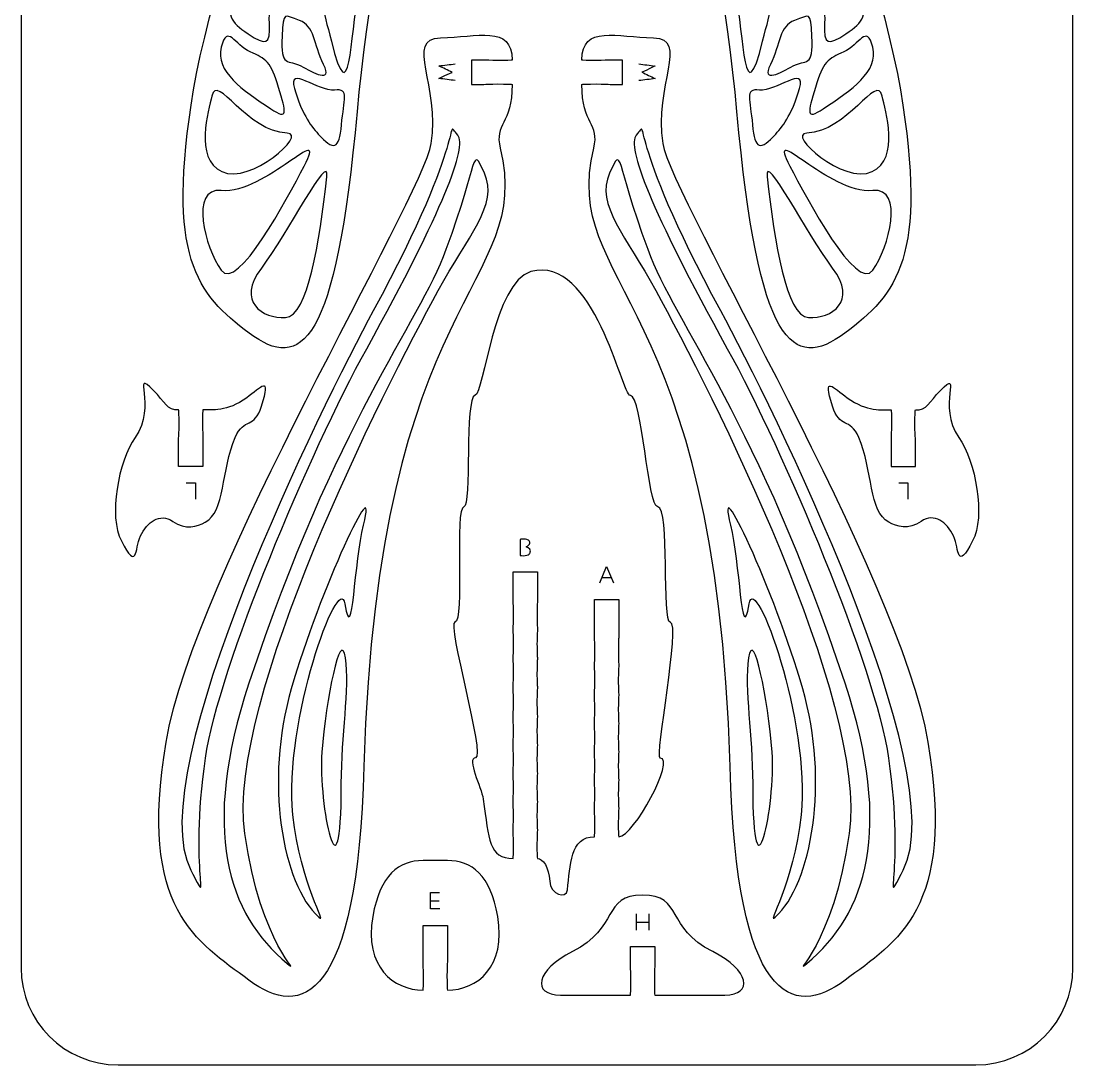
# Model space of a CAD drawing. Extents: x 5 to 405, y 10 to 230.
# Drawn here: x 275 to 405, y 10 to 139 of the extents above; entities that cross this region are included whole.
import ezdxf

# ---------------------------------------------------------------- set-up
doc = ezdxf.new("R2010")
doc.units = 0
doc.header["$MEASUREMENT"] = 0
doc.layers.add('DEFAULT', color=18, linetype='CONTINUOUS')

msp = doc.modelspace()

# ---------------------------------------------------------------- linework, layer by layer
at = {"layer": 'DEFAULT', "color": 18}
for points in [[(295.41, 81.93), (296.54, 81.93), (296.54, 79.91)], [(383.47, 81.93), (384.59, 81.93), (384.59, 79.91)], [(346.52, 69.56), (347.36, 71.58), (348.21, 69.56)], [(347.94, 70.2), (346.78, 70.2)], [(326.75, 29.28), (325.62, 29.28), (325.62, 31.3), (326.71, 31.3)], [(326.66, 30.23), (325.62, 30.23)], [(351.06, 26.67), (351.06, 28.69)], [(352.57, 28.69), (352.57, 26.67)], [(352.57, 27.62), (351.06, 27.62)]]:
    msp.add_lwpolyline(points, dxfattribs=at)
at = {"layer": 'DEFAULT', "color": 1}
for points, knots in [([(393, 10), (357.67, 10), (322.33, 10), (287, 10), (280.37, 10), (275, 15.37), (275, 22), (275, 87.33), (275, 152.67), (275, 218), (275, 224.63), (280.37, 230), (287, 230), (322.33, 230), (357.67, 230), (393, 230), (399.63, 230), (405, 224.63), (405, 218), (405, 152.67), (405, 87.33), (405, 22), (405, 15.37), (399.63, 10), (393, 10)], [0, 0, 0, 0, 300.472, 300.472, 300.472, 301.472, 301.472, 301.472, 857.062, 857.062, 857.062, 858.062, 858.062, 858.062, 1158.534, 1158.534, 1158.534, 1159.534, 1159.534, 1159.534, 1715.124, 1715.124, 1715.124, 1716.124, 1716.124, 1716.124, 1716.124]), ([(330.98, 216.39), (329.82, 216.39), (328.65, 216.39), (327.48, 216.39), (327.48, 217.39), (327.48, 218.39), (327.48, 219.39), (328.65, 219.39), (329.82, 219.39), (330.98, 219.39), (331.26, 219.39), (331.77, 219.34), (332.73, 219.34), (333.7, 219.34), (334.48, 219.36), (334.48, 219.39), (334.48, 223.8), (330.07, 222.06), (325.64, 222.15), (318.6, 222.28), (324.67, 218.4), (320.69, 205.57), (319.09, 200.43), (299.8, 151.17), (296.33, 130.51), (292.86, 109.84), (296.74, 105.26), (303.19, 100.44), (309.64, 95.63), (313.91, 98.85), (316.53, 127.83), (318.8, 152.92), (327.86, 188.04), (329.18, 210.73), (329.36, 213.95), (334.48, 211.92), (334.48, 216.39), (334.48, 216.42), (333.7, 216.44), (332.73, 216.44), (331.77, 216.44), (331.26, 216.39), (330.98, 216.39)], [1, 1, 1, 1, 10.92, 10.92, 10.92, 19.42, 19.42, 19.42, 29.34, 29.34, 29.34, 30.34, 30.34, 30.34, 31.34, 31.34, 31.34, 32.34, 32.34, 32.34, 33.34, 33.34, 33.34, 34.34, 34.34, 34.34, 35.34, 35.34, 35.34, 36.34, 36.34, 36.34, 37.34, 37.34, 37.34, 38.34, 38.34, 38.34, 39.34, 39.34, 39.34, 40.34, 40.34, 40.34, 40.34]), ([(347.27, 216.44), (346.3, 216.44), (345.52, 216.42), (345.52, 216.39), (345.52, 211.92), (350.64, 213.95), (350.82, 210.73), (352.14, 188.04), (361.2, 152.92), (363.47, 127.83), (366.09, 98.85), (370.36, 95.63), (376.81, 100.44), (383.26, 105.26), (387.14, 109.84), (383.67, 130.51), (380.2, 151.17), (360.91, 200.43), (359.31, 205.57), (355.33, 218.4), (361.4, 222.28), (354.36, 222.15), (349.93, 222.06), (345.52, 223.8), (345.52, 219.39), (345.52, 219.36), (346.3, 219.34), (347.27, 219.34), (348.23, 219.34), (348.74, 219.39), (349.02, 219.39), (350.18, 219.39), (351.35, 219.39), (352.52, 219.39), (352.52, 218.39), (352.52, 217.39), (352.52, 216.39), (351.35, 216.39), (350.18, 216.39), (349.02, 216.39), (348.74, 216.39), (348.23, 216.44), (347.27, 216.44)], [1, 1, 1, 1, 2, 2, 2, 3, 3, 3, 4, 4, 4, 5, 5, 5, 6, 6, 6, 7, 7, 7, 8, 8, 8, 9, 9, 9, 10, 10, 10, 11, 11, 11, 20.92, 20.92, 20.92, 29.42, 29.42, 29.42, 39.34, 39.34, 39.34, 40.34, 40.34, 40.34, 40.34]), ([(316.71, 142.65), (315.67, 137.03), (315.67, 127.16), (313.35, 136.5), (312.31, 140.68), (311.48, 141.87), (314.45, 144.46), (317.43, 147.06), (317.76, 148.27), (316.71, 142.65)], [1, 1, 1, 1, 2, 2, 2, 3, 3, 3, 4, 4, 4, 4]), ([(365.55, 144.46), (368.52, 141.87), (367.69, 140.68), (366.65, 136.5), (364.33, 127.16), (364.33, 137.03), (363.29, 142.65), (362.24, 148.27), (362.57, 147.06), (365.55, 144.46)], [1, 1, 1, 1, 2, 2, 2, 3, 3, 3, 4, 4, 4, 4]), ([(301.06, 142.71), (302.05, 147.42), (303.95, 146.84), (305.47, 145.77), (306.98, 144.69), (305.52, 141.47), (305.69, 138.74), (305.86, 136.02), (305.28, 135.93), (303.05, 137.42), (300.81, 138.9), (300.44, 139.76), (301.06, 142.71)], [1, 1, 1, 1, 2, 2, 2, 3, 3, 3, 4, 4, 4, 5, 5, 5, 5]), ([(376.95, 137.42), (374.72, 135.93), (374.14, 136.02), (374.31, 138.74), (374.48, 141.47), (373.02, 144.69), (374.53, 145.77), (376.05, 146.84), (377.95, 147.42), (378.94, 142.71), (379.56, 139.76), (379.19, 138.9), (376.95, 137.42)], [1, 1, 1, 1, 2, 2, 2, 3, 3, 3, 4, 4, 4, 5, 5, 5, 5]), ([(309.41, 139.07), (311.31, 138.41), (311.13, 136.18), (312.39, 133.62), (313.55, 131.24), (311.08, 132.63), (309.58, 133.45), (308.08, 134.28), (307.01, 133.17), (307.26, 137.12), (307.45, 140.33), (307.51, 139.73), (309.41, 139.07)], [1, 1, 1, 1, 2, 2, 2, 3, 3, 3, 4, 4, 4, 5, 5, 5, 5]), ([(372.74, 137.12), (372.99, 133.17), (371.92, 134.28), (370.42, 133.45), (368.92, 132.63), (366.45, 131.24), (367.61, 133.62), (368.87, 136.18), (368.69, 138.41), (370.59, 139.07), (372.49, 139.73), (372.55, 140.33), (372.74, 137.12)], [1, 1, 1, 1, 2, 2, 2, 3, 3, 3, 4, 4, 4, 5, 5, 5, 5]), ([(333.94, 131.22), (332.97, 131.22), (332.46, 131.17), (332.19, 131.17), (331.69, 131.17), (331.19, 131.17), (330.69, 131.17), (330.69, 132.17), (330.69, 133.17), (330.69, 134.17), (331.19, 134.17), (331.69, 134.17), (332.19, 134.17), (332.46, 134.17), (332.97, 134.12), (333.94, 134.12), (334.9, 134.12), (335.69, 134.14), (335.69, 134.17), (335.69, 138.58), (331.33, 137.01), (326.85, 136.92), (322.36, 136.84), (326.84, 130.98), (325.69, 123.88), (324.57, 117.03), (296.4, 70.53), (292.93, 49.87), (289.46, 29.2), (296.73, 25.28), (303.17, 20.47), (309.62, 15.65), (316.57, 17.8), (317.38, 46.89), (319.04, 105.78), (338.39, 105.99), (334.22, 123.3), (333.47, 126.36), (335.69, 126.19), (335.69, 131.17), (335.69, 131.2), (334.9, 131.22), (333.94, 131.22)], [1, 1, 1, 1, 2, 2, 2, 6.25, 6.25, 6.25, 14.75, 14.75, 14.75, 19, 19, 19, 20, 20, 20, 21, 21, 21, 22, 22, 22, 23, 23, 23, 24, 24, 24, 25, 25, 25, 26, 26, 26, 27, 27, 27, 28, 28, 28, 29, 29, 29, 29]), ([(299.74, 135.76), (300.49, 138.74), (301.37, 136.02), (303.32, 135.19), (305.28, 134.36), (305.89, 133.94), (306.83, 130.8), (307.76, 127.67), (308.08, 126.68), (305.86, 128.16), (302.35, 130.47), (298.99, 132.79), (299.74, 135.76)], [1, 1, 1, 1, 2, 2, 2, 3, 3, 3, 4, 4, 4, 5, 5, 5, 5]), ([(344.31, 131.17), (344.31, 126.19), (346.53, 126.36), (345.78, 123.3), (341.61, 105.99), (360.96, 105.78), (362.62, 46.89), (363.43, 17.8), (370.38, 15.65), (376.83, 20.47), (383.27, 25.28), (390.54, 29.2), (387.07, 49.87), (383.6, 70.53), (355.43, 117.03), (354.31, 123.88), (353.16, 130.98), (357.64, 136.84), (353.15, 136.92), (348.67, 137.01), (344.31, 138.58), (344.31, 134.17), (344.31, 134.14), (345.1, 134.12), (346.06, 134.12), (347.03, 134.12), (347.54, 134.17), (347.81, 134.17), (348.31, 134.17), (348.81, 134.17), (349.31, 134.17), (349.31, 133.17), (349.31, 132.17), (349.31, 131.17), (348.81, 131.17), (348.31, 131.17), (347.81, 131.17), (347.54, 131.17), (347.03, 131.22), (346.06, 131.22), (345.1, 131.22), (344.31, 131.2), (344.31, 131.17)], [1, 1, 1, 1, 2, 2, 2, 3, 3, 3, 4, 4, 4, 5, 5, 5, 6, 6, 6, 7, 7, 7, 8, 8, 8, 9, 9, 9, 10, 10, 10, 14.25, 14.25, 14.25, 22.75, 22.75, 22.75, 27, 27, 27, 28, 28, 28, 29, 29, 29, 29]), ([(374.14, 128.16), (371.92, 126.68), (372.24, 127.67), (373.17, 130.8), (374.11, 133.94), (374.72, 134.36), (376.68, 135.19), (378.63, 136.02), (379.51, 138.74), (380.26, 135.76), (381.01, 132.79), (377.65, 130.47), (374.14, 128.16)], [1, 1, 1, 1, 2, 2, 2, 3, 3, 3, 4, 4, 4, 5, 5, 5, 5]), ([(298.58, 129.71), (299.19, 132.68), (302.93, 125.24), (307.89, 125.16), (310.47, 125.11), (303.35, 118.74), (299.83, 120.39), (296.31, 122.06), (298.24, 128), (298.58, 129.71)], [1, 1, 1, 1, 2, 2, 2, 3, 3, 3, 4, 4, 4, 4]), ([(314.61, 126.18), (314.37, 123.04), (313.58, 122.99), (311.74, 125.02), (310.66, 126.23), (309.65, 127.7), (308.78, 130.66), (307.9, 133.62), (311.81, 130.23), (313.73, 130.47), (315.65, 130.72), (314.87, 129.32), (314.61, 126.18)], [1, 1, 1, 1, 2, 2, 2, 3, 3, 3, 4, 4, 4, 5, 5, 5, 5]), ([(366.27, 130.47), (368.19, 130.23), (372.1, 133.62), (371.22, 130.66), (370.35, 127.7), (369.34, 126.23), (368.26, 125.02), (366.42, 122.99), (365.63, 123.04), (365.39, 126.18), (365.13, 129.32), (364.35, 130.72), (366.27, 130.47)], [1, 1, 1, 1, 2, 2, 2, 3, 3, 3, 4, 4, 4, 5, 5, 5, 5]), ([(380.17, 120.39), (376.65, 118.74), (369.53, 125.11), (372.11, 125.16), (377.07, 125.24), (380.81, 132.68), (381.42, 129.71), (381.76, 128), (383.69, 122.06), (380.17, 120.39)], [1, 1, 1, 1, 2, 2, 2, 3, 3, 3, 4, 4, 4, 4]), ([(295.99, 34.06), (289.66, 46.12), (312.39, 91.88), (318.52, 103.18), (330.64, 125.51), (327.14, 127.12), (328.97, 124.89), (330.13, 123.48), (327.31, 115.86), (317.72, 98.51), (310.67, 85.74), (299.43, 59.16), (297.8, 47.92), (295.71, 33.43), (298.74, 28.81), (295.99, 34.06)], [1, 1, 1, 1, 2, 2, 2, 3, 3, 3, 4, 4, 4, 5, 5, 5, 6, 6, 6, 6]), ([(299.74, 108.21), (297.76, 110.96), (295.77, 118.46), (299.74, 118.06), (305.17, 117.5), (313.09, 126.97), (309.99, 121.06), (307.89, 117.05), (301.72, 105.45), (299.74, 108.21)], [1, 1, 1, 1, 2, 2, 2, 3, 3, 3, 4, 4, 4, 4]), ([(382.2, 47.92), (380.57, 59.16), (369.33, 85.74), (362.28, 98.51), (352.69, 115.86), (349.87, 123.48), (351.03, 124.89), (352.86, 127.12), (349.36, 125.51), (361.48, 103.18), (367.61, 91.88), (390.34, 46.12), (384.01, 34.06), (381.26, 28.81), (384.29, 33.43), (382.2, 47.92)], [1, 1, 1, 1, 2, 2, 2, 3, 3, 3, 4, 4, 4, 5, 5, 5, 6, 6, 6, 6]), ([(370.01, 121.06), (366.91, 126.97), (374.83, 117.5), (380.26, 118.06), (384.23, 118.46), (382.24, 110.96), (380.26, 108.21), (378.28, 105.45), (372.11, 117.05), (370.01, 121.06)], [1, 1, 1, 1, 2, 2, 2, 3, 3, 3, 4, 4, 4, 4]), ([(326.56, 105.72), (319.78, 93.35), (300.35, 55.07), (302.65, 38.6), (304.58, 24.83), (309.92, 20.86), (307.89, 22.55), (300.53, 28.61), (297.17, 39.05), (303.17, 57.18), (313.88, 89.53), (324.07, 101.43), (327.51, 110.75), (331.63, 121.88), (330.61, 123.84), (332.27, 120.18), (334.04, 116.31), (330.2, 112.35), (326.56, 105.72)], [1, 1, 1, 1, 2, 2, 2, 3, 3, 3, 4, 4, 4, 5, 5, 5, 6, 6, 6, 7, 7, 7, 7]), ([(347.73, 120.18), (349.39, 123.84), (348.37, 121.88), (352.49, 110.75), (355.93, 101.43), (366.12, 89.53), (376.83, 57.18), (382.83, 39.05), (379.47, 28.61), (372.11, 22.55), (370.08, 20.86), (375.42, 24.83), (377.35, 38.6), (379.65, 55.07), (360.22, 93.35), (353.44, 105.72), (349.8, 112.35), (345.96, 116.31), (347.73, 120.18)], [1, 1, 1, 1, 2, 2, 2, 3, 3, 3, 4, 4, 4, 5, 5, 5, 6, 6, 6, 7, 7, 7, 7]), ([(312.8, 119.73), (311.88, 111.64), (310.48, 102.53), (307.68, 102.37), (304.86, 102.21), (301.56, 104.31), (304.7, 108.46), (307.84, 112.62), (313.18, 123.13), (312.8, 119.73)], [1, 1, 1, 1, 2, 2, 2, 3, 3, 3, 4, 4, 4, 4]), ([(375.3, 108.46), (378.44, 104.31), (375.14, 102.21), (372.32, 102.37), (369.52, 102.53), (368.12, 111.64), (367.2, 119.73), (366.82, 123.13), (372.16, 112.62), (375.3, 108.46)], [1, 1, 1, 1, 2, 2, 2, 3, 3, 3, 4, 4, 4, 4]), ([(340.33, 32.71), (340.22, 34.4), (339.52, 35.53), (338.81, 35.53), (338.78, 35.56), (338.76, 36.34), (338.76, 37.28), (338.76, 38.25), (338.81, 38.76), (338.81, 39.03), (338.81, 39.3), (338.76, 39.82), (338.76, 40.78), (338.76, 41.75), (338.81, 42.26), (338.81, 42.53), (338.81, 42.8), (338.76, 43.31), (338.76, 44.28), (338.76, 45.25), (338.81, 45.76), (338.81, 46.03), (338.81, 46.3), (338.76, 46.81), (338.76, 47.78), (338.76, 48.75), (338.81, 49.26), (338.81, 49.53), (338.81, 49.8), (338.76, 50.31), (338.76, 51.28), (338.76, 52.25), (338.81, 52.76), (338.81, 53.03), (338.81, 53.31), (338.76, 53.84), (338.76, 54.83), (338.76, 55.82), (338.81, 56.35), (338.81, 56.63), (338.81, 56.91), (338.76, 57.43), (338.76, 58.42), (338.77, 59.42), (338.81, 59.95), (338.81, 60.22), (338.81, 60.5), (338.77, 61.03), (338.76, 62.02), (338.77, 63.01), (338.82, 63.54), (338.82, 63.82), (338.81, 64.1), (338.77, 64.63), (338.77, 65.62), (338.77, 66.61), (338.82, 67.14), (338.82, 67.42), (338.82, 68.58), (338.82, 69.75), (338.82, 70.92), (337.82, 70.92), (336.82, 70.92), (335.82, 70.92), (335.82, 69.75), (335.82, 68.59), (335.82, 67.42), (335.82, 67.14), (335.87, 66.61), (335.87, 65.62), (335.87, 64.63), (335.82, 64.1), (335.82, 63.82), (335.82, 63.54), (335.87, 63.02), (335.87, 62.02), (335.87, 61.03), (335.81, 60.5), (335.81, 60.23), (335.82, 59.95), (335.87, 59.42), (335.86, 58.43), (335.86, 57.43), (335.81, 56.91), (335.81, 56.63), (335.81, 56.35), (335.86, 55.82), (335.86, 54.83), (335.86, 53.84), (335.81, 53.31), (335.81, 53.03), (335.81, 52.76), (335.86, 52.25), (335.86, 51.28), (335.86, 50.32), (335.81, 49.8), (335.81, 49.53), (335.81, 49.26), (335.86, 48.75), (335.86, 47.78), (335.86, 46.81), (335.81, 46.3), (335.81, 46.03), (335.81, 45.76), (335.86, 45.25), (335.86, 44.28), (335.86, 43.31), (335.81, 42.81), (335.81, 42.53), (335.81, 42.26), (335.86, 41.75), (335.86, 40.78), (335.86, 39.82), (335.81, 39.3), (335.81, 39.03), (335.81, 38.76), (335.86, 38.25), (335.86, 37.28), (335.86, 36.33), (335.83, 35.56), (335.81, 35.53), (332.81, 35.54), (332.83, 37.75), (332.11, 42.86), (331.91, 44.32), (329.99, 47.95), (331.18, 47.95), (332.41, 47.95), (327.58, 64.72), (328.61, 64.72), (329.89, 64.72), (328.5, 78.98), (329.74, 78.98), (330.7, 78.98), (329.76, 92.48), (331.12, 92.75), (332.17, 92.96), (333.43, 106.73), (338.01, 108.03), (345.82, 110.24), (349.26, 92.72), (350.31, 92.73), (351.72, 92.75), (352.47, 78.96), (353.69, 78.96), (355.24, 78.96), (354.15, 64.69), (355.26, 64.69), (356.53, 64.69), (353.31, 47.93), (353.99, 47.93), (355.96, 47.93), (350.68, 38.13), (348.86, 38.21), (348.83, 38.21), (348.81, 38.99), (348.81, 39.96), (348.81, 40.92), (348.86, 41.44), (348.86, 41.71), (348.86, 41.98), (348.81, 42.49), (348.81, 43.46), (348.81, 44.42), (348.86, 44.94), (348.86, 45.21), (348.86, 45.48), (348.81, 45.99), (348.81, 46.96), (348.81, 47.92), (348.86, 48.44), (348.86, 48.71), (348.86, 48.98), (348.81, 49.49), (348.81, 50.46), (348.81, 51.43), (348.86, 51.93), (348.86, 52.21), (348.86, 52.48), (348.81, 52.99), (348.81, 53.96), (348.81, 54.92), (348.87, 55.43), (348.86, 55.71), (348.86, 55.98), (348.82, 56.51), (348.81, 57.5), (348.81, 58.5), (348.86, 59.02), (348.86, 59.3), (348.87, 59.58), (348.82, 60.11), (348.82, 61.1), (348.82, 62.09), (348.86, 62.62), (348.86, 62.9), (348.86, 64.44), (348.87, 65.99), (348.87, 67.53), (347.87, 67.53), (346.87, 67.53), (345.87, 67.53), (345.87, 65.99), (345.87, 64.44), (345.87, 62.9), (345.87, 62.62), (345.92, 62.1), (345.92, 61.1), (345.92, 60.11), (345.87, 59.58), (345.87, 59.3), (345.87, 59.02), (345.92, 58.5), (345.92, 57.5), (345.92, 56.51), (345.86, 55.99), (345.86, 55.71), (345.87, 55.44), (345.91, 54.92), (345.91, 53.96), (345.91, 52.99), (345.86, 52.48), (345.86, 52.21), (345.86, 51.93), (345.91, 51.42), (345.91, 50.46), (345.91, 49.49), (345.86, 48.98), (345.86, 48.71), (345.86, 48.44), (345.91, 47.93), (345.91, 46.96), (345.91, 45.99), (345.86, 45.48), (345.86, 45.21), (345.86, 44.94), (345.91, 44.43), (345.91, 43.46), (345.91, 42.49), (345.86, 41.98), (345.86, 41.71), (345.86, 41.44), (345.91, 40.93), (345.91, 39.96), (345.91, 39.01), (345.88, 38.23), (345.86, 38.21), (342.86, 38.21), (342.89, 34.64), (342.52, 31.63), (342.39, 30.42), (340.44, 31.05), (340.33, 32.71)], [1, 1, 1, 1, 2, 2, 2, 3, 3, 3, 4, 4, 4, 5, 5, 5, 6, 6, 6, 7, 7, 7, 8, 8, 8, 9, 9, 9, 10, 10, 10, 11, 11, 11, 12, 12, 12, 13, 13, 13, 14, 14, 14, 15, 15, 15, 16, 16, 16, 17, 17, 17, 18, 18, 18, 19, 19, 19, 20, 20, 20, 29.927, 29.927, 29.927, 38.424, 38.424, 38.424, 48.344005, 48.344005, 48.344005, 49.344005, 49.344005, 49.344005, 50.344005, 50.344005, 50.344005, 51.344005, 51.344005, 51.344005, 52.344005, 52.344005, 52.344005, 53.344005, 53.344005, 53.344005, 54.344005, 54.344005, 54.344005, 55.344005, 55.344005, 55.344005, 56.344005, 56.344005, 56.344005, 57.344005, 57.344005, 57.344005, 58.344005, 58.344005, 58.344005, 59.344005, 59.344005, 59.344005, 60.344005, 60.344005, 60.344005, 61.344005, 61.344005, 61.344005, 62.344005, 62.344005, 62.344005, 63.344005, 63.344005, 63.344005, 64.344005, 64.344005, 64.344005, 65.344005, 65.344005, 65.344005, 66.344005, 66.344005, 66.344005, 67.344005, 67.344005, 67.344005, 68.344005, 68.344005, 68.344005, 69.344005, 69.344005, 69.344005, 70.344005, 70.344005, 70.344005, 71.344005, 71.344005, 71.344005, 72.344005, 72.344005, 72.344005, 73.344005, 73.344005, 73.344005, 74.344005, 74.344005, 74.344005, 75.344005, 75.344005, 75.344005, 76.344005, 76.344005, 76.344005, 77.344005, 77.344005, 77.344005, 78.344005, 78.344005, 78.344005, 79.344005, 79.344005, 79.344005, 80.344005, 80.344005, 80.344005, 81.344005, 81.344005, 81.344005, 82.344005, 82.344005, 82.344005, 83.344005, 83.344005, 83.344005, 84.344005, 84.344005, 84.344005, 85.344005, 85.344005, 85.344005, 86.344005, 86.344005, 86.344005, 87.344005, 87.344005, 87.344005, 88.344005, 88.344005, 88.344005, 89.344005, 89.344005, 89.344005, 90.344005, 90.344005, 90.344005, 91.344005, 91.344005, 91.344005, 104.464006, 104.464006, 104.464006, 112.96701, 112.96701, 112.96701, 126.09501, 126.09501, 126.09501, 127.09501, 127.09501, 127.09501, 128.09501, 128.09501, 128.09501, 129.09501, 129.09501, 129.09501, 130.09501, 130.09501, 130.09501, 131.09501, 131.09501, 131.09501, 132.09501, 132.09501, 132.09501, 133.09501, 133.09501, 133.09501, 134.09501, 134.09501, 134.09501, 135.09501, 135.09501, 135.09501, 136.09501, 136.09501, 136.09501, 137.09501, 137.09501, 137.09501, 138.09501, 138.09501, 138.09501, 139.09501, 139.09501, 139.09501, 140.09501, 140.09501, 140.09501, 141.09501, 141.09501, 141.09501, 142.09501, 142.09501, 142.09501, 142.09501]), ([(294.48, 90.96), (294.5, 90.95), (294.53, 90.17), (294.53, 89.21), (294.53, 88.24), (294.48, 87.73), (294.47, 87.46), (294.47, 86.29), (294.47, 85.13), (294.47, 83.96), (295.47, 83.96), (296.47, 83.96), (297.47, 83.96), (297.47, 85.13), (297.47, 86.29), (297.48, 87.46), (297.47, 87.73), (297.43, 88.24), (297.43, 89.21), (297.43, 90.17), (297.45, 90.96), (297.48, 90.96), (298.59, 90.96), (300.41, 90.67), (302.89, 92.44), (304.63, 93.69), (306.02, 95.42), (304.73, 91.41), (303.83, 88.57), (302.57, 90.06), (301.47, 87.55), (299.72, 83.52), (300.23, 78.33), (297.76, 77.07), (296.75, 76.55), (295.37, 76.04), (293.76, 77.16), (292.15, 78.28), (290.53, 77.07), (289.77, 75.37), (289.02, 73.67), (289.41, 70.96), (287.4, 74.75), (285.78, 77.79), (287.03, 84.57), (289.11, 87.54), (291.85, 91.44), (288.56, 96.21), (291.36, 93.36), (292.8, 91.89), (293.05, 90.85), (294.48, 90.96)], [1, 1, 1, 1, 2, 2, 2, 3, 3, 3, 12.919, 12.919, 12.919, 21.418, 21.418, 21.418, 31.332004, 31.332004, 31.332004, 32.332004, 32.332004, 32.332004, 33.3423, 33.3423, 33.3423, 34.3423, 34.3423, 34.3423, 35.3423, 35.3423, 35.3423, 36.3423, 36.3423, 36.3423, 37.3423, 37.3423, 37.3423, 38.3423, 38.3423, 38.3423, 39.3423, 39.3423, 39.3423, 40.3423, 40.3423, 40.3423, 41.3423, 41.3423, 41.3423, 42.3423, 42.3423, 42.3423, 43.3423, 43.3423, 43.3423, 43.3423]), ([(385.52, 90.96), (385.5, 90.95), (385.47, 90.17), (385.47, 89.21), (385.47, 88.24), (385.52, 87.73), (385.53, 87.46), (385.53, 86.29), (385.53, 85.13), (385.53, 83.96), (384.53, 83.96), (383.53, 83.96), (382.53, 83.96), (382.53, 85.13), (382.53, 86.29), (382.52, 87.46), (382.53, 87.73), (382.57, 88.24), (382.57, 89.21), (382.57, 90.17), (382.55, 90.96), (382.52, 90.96), (381.41, 90.96), (379.59, 90.67), (377.11, 92.44), (375.37, 93.69), (373.98, 95.42), (375.27, 91.41), (376.17, 88.57), (377.43, 90.06), (378.53, 87.55), (380.28, 83.52), (379.77, 78.33), (382.24, 77.07), (383.25, 76.55), (384.63, 76.04), (386.24, 77.16), (387.85, 78.28), (389.47, 77.07), (390.23, 75.37), (390.98, 73.67), (390.59, 70.96), (392.6, 74.75), (394.22, 77.79), (392.97, 84.57), (390.89, 87.54), (388.15, 91.44), (391.44, 96.21), (388.64, 93.36), (387.2, 91.89), (386.95, 90.85), (385.52, 90.96)], [1, 1, 1, 1, 2, 2, 2, 3, 3, 3, 12.919, 12.919, 12.919, 21.418, 21.418, 21.418, 31.332004, 31.332004, 31.332004, 32.332004, 32.332004, 32.332004, 33.3423, 33.3423, 33.3423, 34.3423, 34.3423, 34.3423, 35.3423, 35.3423, 35.3423, 36.3423, 36.3423, 36.3423, 37.3423, 37.3423, 37.3423, 38.3423, 38.3423, 38.3423, 39.3423, 39.3423, 39.3423, 40.3423, 40.3423, 40.3423, 41.3423, 41.3423, 41.3423, 42.3423, 42.3423, 42.3423, 43.3423, 43.3423, 43.3423, 43.3423]), ([(317.31, 76.69), (316.2, 72.44), (315.98, 61.2), (315.01, 66.98), (314.29, 71.21), (307.41, 52.34), (308.6, 40.92), (309.5, 32.27), (312.99, 27.18), (311.8, 28.25), (307.26, 32.34), (305.1, 45.07), (308.38, 56.46), (311.88, 68.58), (319.38, 84.68), (317.31, 76.69)], [1, 1, 1, 1, 2, 2, 2, 3, 3, 3, 4, 4, 4, 5, 5, 5, 6, 6, 6, 6]), ([(371.62, 56.46), (374.9, 45.07), (372.74, 32.34), (368.2, 28.25), (367.01, 27.18), (370.5, 32.27), (371.4, 40.92), (372.59, 52.34), (365.71, 71.21), (364.99, 66.98), (364.02, 61.2), (363.8, 72.44), (362.69, 76.69), (360.62, 84.68), (368.12, 68.58), (371.62, 56.46)], [1, 1, 1, 1, 2, 2, 2, 3, 3, 3, 4, 4, 4, 5, 5, 5, 6, 6, 6, 6]), ([(314.58, 44.78), (314.58, 28.68), (311.69, 42.13), (312.18, 48.67), (312.68, 55.2), (314.5, 64.19), (315.08, 60.31), (315.66, 56.42), (314.58, 50.73), (314.58, 44.78)], [1, 1, 1, 1, 2, 2, 2, 3, 3, 3, 4, 4, 4, 4]), ([(364.92, 60.31), (365.5, 64.19), (367.32, 55.2), (367.82, 48.67), (368.31, 42.13), (365.42, 28.68), (365.42, 44.78), (365.42, 50.73), (364.34, 56.42), (364.92, 60.31)], [1, 1, 1, 1, 2, 2, 2, 3, 3, 3, 4, 4, 4, 4]), ([(327.69, 19.25), (327.66, 19.25), (327.64, 20.03), (327.64, 21), (327.64, 21.97), (327.69, 22.48), (327.69, 22.75), (327.69, 24.25), (327.69, 25.75), (327.69, 27.25), (326.69, 27.25), (325.69, 27.25), (324.69, 27.25), (324.69, 25.75), (324.69, 24.25), (324.69, 22.75), (324.69, 22.48), (324.74, 21.97), (324.74, 21), (324.74, 20.03), (324.71, 19.25), (324.69, 19.25), (321.02, 19.25), (317.39, 22.14), (318.47, 28.36), (319.36, 33.5), (321.69, 35.25), (324.69, 35.25), (325.69, 35.25), (326.69, 35.25), (327.69, 35.25), (330.68, 35.25), (333.02, 33.5), (333.91, 28.36), (334.99, 22.14), (331.36, 19.25), (327.69, 19.25)], [1, 1, 1, 1, 2, 2, 2, 3, 3, 3, 15.76, 15.76, 15.76, 24.26, 24.26, 24.26, 37.02, 37.02, 37.02, 38.02, 38.02, 38.02, 39.02, 39.02, 39.02, 40.02, 40.02, 40.02, 41.02, 41.02, 41.02, 49.53, 49.53, 49.53, 50.53, 50.53, 50.53, 51.53, 51.53, 51.53, 51.53]), ([(361.98, 18.64), (359.09, 18.64), (356.2, 18.64), (353.31, 18.64), (353.29, 18.64), (353.27, 19.42), (353.27, 20.39), (353.27, 21.36), (353.31, 21.87), (353.31, 22.14), (353.31, 22.97), (353.31, 23.81), (353.31, 24.64), (352.31, 24.64), (351.32, 24.64), (350.32, 24.64), (350.32, 23.81), (350.32, 22.97), (350.32, 22.14), (350.32, 21.87), (350.37, 21.36), (350.37, 20.39), (350.37, 19.42), (350.34, 18.64), (350.32, 18.64), (347.43, 18.64), (344.54, 18.64), (341.65, 18.64), (338.12, 18.64), (338.54, 21.71), (343.14, 24.01), (348.95, 26.91), (346.79, 31), (351.81, 31), (356.83, 31), (354.67, 26.91), (360.48, 24.01), (365.08, 21.71), (365.5, 18.64), (361.98, 18.64)], [1, 1, 1, 1, 25.55, 25.55, 25.55, 26.55, 26.55, 26.55, 27.55, 27.55, 27.55, 34.63, 34.63, 34.63, 43.13, 43.13, 43.13, 50.21, 50.21, 50.21, 51.21, 51.21, 51.21, 52.21, 52.21, 52.21, 76.78, 76.78, 76.78, 77.78, 77.78, 77.78, 78.78, 78.78, 78.78, 79.78, 79.78, 79.78, 80.78, 80.78, 80.78, 80.78])]:
    msp.add_open_spline(points, degree=3, knots=knots, dxfattribs=at)
at = {"layer": 'DEFAULT', "color": 18}
for points, knots in [([(328.66, 131.64), (327.98, 131.73), (327.31, 131.82), (326.64, 131.91), (326.64, 131.91), (328.08, 132.61), (328.29, 132.66), (327.74, 132.93), (327.19, 133.19), (326.64, 133.46), (327.31, 133.54), (327.98, 133.62), (328.66, 133.7)], [0, 0, 0, 0, 5.777674, 5.777674, 5.777674, 6.777674, 6.777674, 6.777674, 11.990209, 11.990209, 11.990209, 17.760218, 17.760218, 17.760218, 17.760218]), ([(351.34, 133.7), (352.02, 133.61), (352.69, 133.53), (353.36, 133.44), (353.36, 133.44), (351.92, 132.73), (351.71, 132.68), (352.26, 132.42), (352.81, 132.15), (353.36, 131.89), (352.69, 131.8), (352.02, 131.72), (351.34, 131.64)], [0, 0, 0, 0, 5.778666, 5.778666, 5.778666, 6.778666, 6.778666, 6.778666, 11.992102, 11.992102, 11.992102, 17.763104, 17.763104, 17.763104, 17.763104]), ([(336.68, 74.94), (336.79, 74.97), (336.97, 74.99), (337.16, 74.99), (337.42, 74.99), (337.59, 74.94), (337.71, 74.84), (337.82, 74.76), (337.88, 74.64), (337.88, 74.48), (337.88, 74.29), (337.62, 74.12), (337.41, 74.04), (337.41, 74.04), (337.95, 73.83), (337.95, 73.53), (337.95, 73.35), (337.89, 73.22), (337.78, 73.12), (337.64, 72.99), (337.41, 72.93), (337.08, 72.93), (336.91, 72.93), (336.77, 72.94), (336.68, 72.96), (336.68, 73.62), (336.68, 74.28), (336.68, 74.94)], [5.635, 5.635, 5.635, 5.635, 6.635, 6.635, 6.635, 7.635, 7.635, 7.635, 8.635, 8.635, 8.635, 9.635, 9.635, 9.635, 10.635, 10.635, 10.635, 11.635, 11.635, 11.635, 12.635, 12.635, 12.635, 13.635, 13.635, 13.635, 19.27, 19.27, 19.27, 19.27])]:
    msp.add_open_spline(points, degree=3, knots=knots, dxfattribs=at)

doc.saveas('drawing.dxf')
